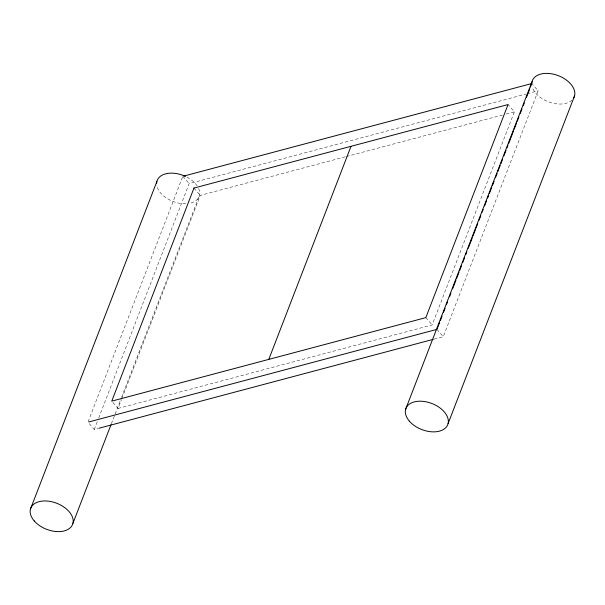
<?xml version="1.0" encoding="UTF-8"?>
<svg xmlns="http://www.w3.org/2000/svg" width="605" height="605" viewBox="0 0 605 605"><rect width="100%" height="100%" fill="white"/><g stroke="black" fill="none" stroke-linecap="round" stroke-linejoin="round"><path stroke-width="0.45" stroke-dasharray="3.02 2.27" d="M182.498 177.197L87.967 422.177L94.282 429.482L97.927 428.514M94.282 429.482L97.344 421.556M98.706 418.032L189.153 183.625L526.289 93.979M111.365 423.765L114.768 414.954M115.109 414.07L121.227 398.211M121.567 397.326L199.438 195.528M112.893 402.476L118.058 408.451L121.454 399.648M121.794 398.771L200.278 195.377L345.447 156.778M118.058 408.451L432.144 324.938L514.363 111.857L508.049 104.552M434.156 339.11L443.268 336.69L538.14 90.826L531.825 83.52M527.205 93.737L538.14 90.826M346.363 156.529L502.49 115.018M506.143 114.043L514.363 111.857M436.954 329.377L443.268 336.69M425.829 317.625L432.144 324.938M193.963 188.064L200.278 195.377M182.839 176.32L189.153 183.625M571.959 100.18A22.445 13.976 21.1 0 1 549.915 102.336A22.445 13.976 21.1 0 1 532.249 87.007M198.659 188.571A22.445 13.976 21.1 0 1 190.794 203.091M185.848 203.794A22.445 13.976 21.1 0 1 156.74 185.183M186.968 177.144A22.445 13.976 21.1 0 1 197.117 185.78"/><path stroke-width="0.91" d="M30.409 509.228L156.899 181.417M72.94 523.34L111.025 424.649M268.786 359.385L351.006 146.312M405.562 409.472L532.06 81.66M437.294 328.492L439.676 322.329M440.357 320.567L442.058 316.158M443.412 312.634L445.114 308.225M446.475 304.701L447.496 302.061M449.538 296.775L450.899 293.243M452.593 288.842L455.996 280.032M456.677 278.27L459.059 272.099M459.739 270.337L461.433 265.928M462.795 262.404L464.496 257.995M465.858 254.471L466.878 251.831M468.24 248.307L472.316 237.727M472.997 235.965L475.379 229.802M476.059 228.04L477.761 223.631M479.115 220.107L480.816 215.698M482.177 212.173L483.198 209.534M484.56 206.01L486.602 200.716M487.622 198.077L488.636 195.43M489.316 193.668L491.699 187.505M492.379 185.743L494.081 181.334M495.442 177.809L497.136 173.401M497.817 171.638L500.199 165.468M500.88 163.705L502.581 159.304M503.942 155.78L505.984 150.494M506.998 147.847L508.018 145.2M508.699 143.438L513.464 131.103M514.144 129.341L516.519 123.17M517.199 121.408L518.901 117.007M520.262 113.483L521.964 109.074M523.325 105.55L524.338 102.903M526.38 97.617L529.783 88.806M530.464 87.044L531.485 84.397M448.101 423.583L574.591 95.772M183.754 176.078L531.825 83.52M88.882 421.935L436.954 329.377M98.842 428.272L433.248 339.352M531.795 83.498A22.445 13.976 21.1 0 1 557.432 75.338A22.445 13.976 21.1 0 1 573.517 98.297M156.635 183.254A22.445 13.976 21.1 0 1 185.478 176.403M193.963 188.064L111.743 401.145L425.829 317.625L508.049 104.552L193.963 188.064M409.381 421.163A22.445 13.976 21.1 0 0 446.49 426.865A22.445 13.976 21.1 0 0 424.619 401.546A22.445 13.976 21.1 0 0 409.381 421.163M34.228 520.928A22.445 13.976 21.1 0 0 71.337 526.622A22.445 13.976 21.1 0 0 49.466 501.303A22.445 13.976 21.1 0 0 34.228 520.928"/></g></svg>
